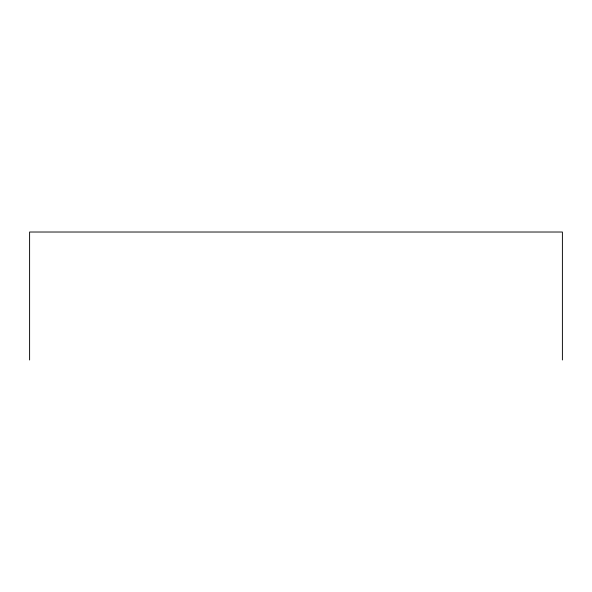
<?xml version="1.0" encoding="UTF-8"?>
<svg xmlns="http://www.w3.org/2000/svg" width="592" height="592" viewBox="0 0 592 592"><rect width="100%" height="100%" fill="white"/><g stroke="black" fill="none" stroke-linecap="round" stroke-linejoin="round"><path stroke-width="0.89" d="M562.4 359.98L562.4 232.02L29.6 232.02L29.6 359.98"/></g></svg>
